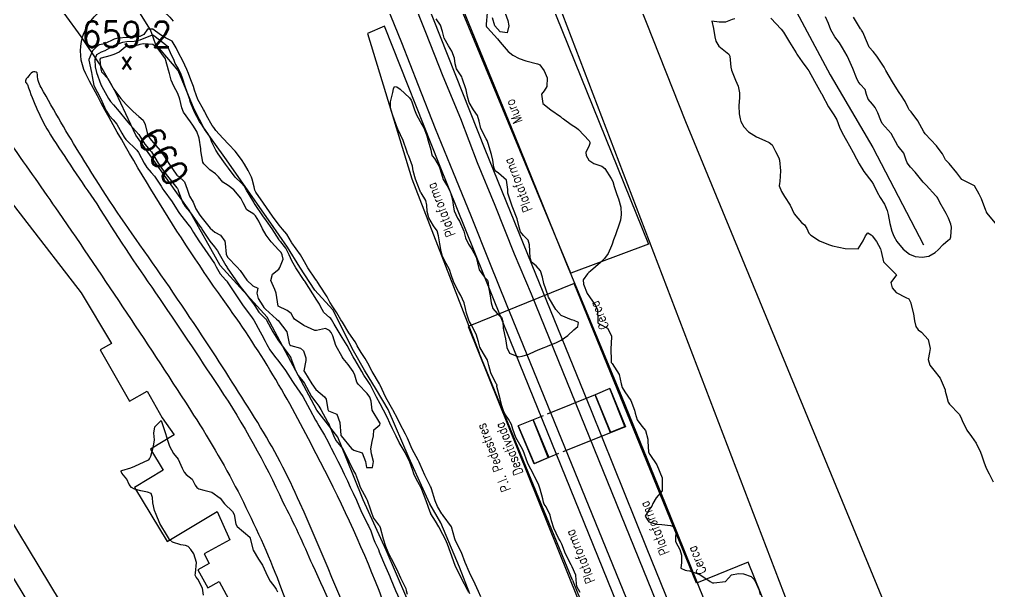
# Model space of a CAD drawing. Header units: metres. Extents: x 292545 to 299085, y 7450245 to 7463078.
# Drawn here: x 295717.1 to 295867.9, y 7458592.2 to 7458681.2 of the extents above; entities that cross this region are included whole.
import ezdxf
from ezdxf.enums import TextEntityAlignment as Align

# ---------------------------------------------------------------- set-up
doc = ezdxf.new("R2010")
doc.units = ezdxf.units.M
doc.linetypes.add('CONTINUO', pattern=[0])
doc.linetypes.add('TRACEJADO', pattern=[8.7, 8, -0.7])
for name, color, linetype in [('CERCA', 45, 'Continuous'), ('Cotas', 45, 'Continuous'), ('Curvas de Nivel 1m', 11, 'Continuous'), ('Curvas de Nivel 5m', 15, 'Continuous'), ('Edificações', 30, 'Continuous'), ('Estação', 45, 'Continuous'), ('Hidrografia', 140, 'Continuous'), ('Linha Férrea', 20, 'Continuous'), ('MURO', 30, 'Continuous'), ('P.I.', 45, 'CONTINUO'), ('PLATAFORMA', 45, 'Continuous'), ('Pontos Cotados', 45, 'Continuous'), ('TEXTO', 45, 'Continuous'), ('Vias Primárias', 230, 'Continuous')]:
    doc.layers.add(name, color=color, linetype=linetype)
doc.styles.add('ROMANS', font='romans', dxfattribs={"height": 0.2})
doc.styles.add('Style-STANDARD', font='STANDARD.shx')
doc.linetypes.add('FENCELINE2', pattern='A,0.25,-0.1,[132,ltypeshp.shx,S=0.1,R=0,X=-0.1,Y=0],-0.1,1', length=1.45)

# ---------------------------------------------------------------- blocks, each defined once
blk = doc.blocks.new('ELVTXT_7')
at = {"layer": 'Pontos Cotados', "linetype": 'Continuous', "style": 'Style-STANDARD'}
for s, height, p in [('659.2', 4, (0, 4)), ('x', 3, (0, 0))]:
    blk.add_text(s, height=height, dxfattribs=at).set_placement(p, align=Align.MIDDLE_CENTER)

msp = doc.modelspace()

# ---------------------------------------------------------------- linework, layer by layer
at = {"layer": 'CERCA', "linetype": 'FENCELINE2', "ltscale": 2, "flags": 128}
msp.add_lwpolyline([(295826.12, 7458583.86), (295823.58, 7458590.96), (295817.55, 7458605.88), (295810.79, 7458622.41), (295802.11, 7458643.41)], dxfattribs=at)
at = {"layer": 'Curvas de Nivel 1m', "flags": 128}
for points, elevation in [([(295804.27, 7458592.05), (295803.79, 7458592.99), (295803.68, 7458594.06), (295803.6, 7458594.79), (295803.05, 7458596.07), (295802.89, 7458596.36), (295802.03, 7458598.08), (295801.41, 7458599.6), (295801.19, 7458600.09), (295800.94, 7458600.53), (295800.17, 7458602.1), (295799.83, 7458603.24), (295799.64, 7458604.1), (295799, 7458605.42), (295798.69, 7458605.81), (295798.58, 7458606.12), (295798.48, 7458606.65), (295798.06, 7458608.12), (295797.81, 7458608.9), (295797.2, 7458610.14), (295797.14, 7458610.22), (295797.06, 7458610.35), (295796.14, 7458612.15), (295795.64, 7458613.61), (295795.43, 7458614.16), (295795.11, 7458614.74), (295794.3, 7458616.17), (295793.83, 7458617.48), (295793.63, 7458618.18), (295793.16, 7458619.05), (295792.68, 7458619.7), (295792.43, 7458620.19), (295792.11, 7458621.13), (295791.86, 7458622.2), (295791.34, 7458624.09), (295791.33, 7458624.21), (295791.36, 7458624.35), (295791.23, 7458624.54), (295790.39, 7458626.22), (295790.11, 7458627.36), (295789.89, 7458628.22), (295789.28, 7458629.24), (295788.7, 7458630.24), (295788.46, 7458631.08), (295788.12, 7458632.24), (295787.34, 7458633.74), (295787.04, 7458634.25), (295786.61, 7458635.52), (295786.46, 7458636.26), (295786.24, 7458637.13), (295785.75, 7458638.27), (295785.39, 7458638.89), (295784.63, 7458640.29), (295784.24, 7458641.48), (295783.97, 7458642.29), (295783.44, 7458643.26), (295782.88, 7458644.31), (295782.67, 7458645.11), (295782.46, 7458646.31), (295782.27, 7458647.53), (295782.05, 7458648.31), (295781.51, 7458649.12), (295780.77, 7458650.33), (295780.52, 7458651.32), (295780.45, 7458652.34), (295780.28, 7458653.06), (295779.57, 7458654.22), (295779.49, 7458654.35), (295779.42, 7458654.5), (295778.67, 7458656.36), (295778.34, 7458657.64), (295778.21, 7458658.36), (295777.64, 7458659.91), (295777.44, 7458660.37), (295777.33, 7458660.69), (295776.75, 7458662.38), (295775.96, 7458664.12), (295775.84, 7458664.39), (295775.7, 7458664.83), (295775.14, 7458666.4), (295774.78, 7458667.46), (295774.8, 7458668.4), (295775.19, 7458669.83), (295775.29, 7458670.4), (295775.41, 7458670.75), (295775.77, 7458670.74), (295776.3, 7458670.38), (295777.75, 7458668.99), (295778.02, 7458668.64), (295778.13, 7458668.36), (295778.52, 7458667.15), (295778.85, 7458666.35), (295779.7, 7458664.84), (295779.98, 7458664.34), (295780.43, 7458663.09), (295780.65, 7458662.34), (295781.08, 7458660.9), (295781.18, 7458660.33), (295781.28, 7458659.97), (295781.64, 7458659.56), (295782.39, 7458658.31), (295782.74, 7458657.18), (295783.01, 7458656.31), (295783.59, 7458655.3), (295784.11, 7458654.29), (295784.42, 7458653.14), (295784.53, 7458652.29), (295784.69, 7458651.43), (295785.24, 7458650.28), (295785.53, 7458649.82), (295786.18, 7458648.27), (295786.48, 7458647.25), (295786.92, 7458646.26), (295787.47, 7458645.47), (295788.14, 7458644.24), (295788.34, 7458643.35), (295788.6, 7458642.24), (295789.42, 7458641.11), (295789.87, 7458640.67), (295790.01, 7458640.22), (295790.06, 7458639.57), (295790.27, 7458638.22), (295790.44, 7458637.15), (295790.71, 7458636.22), (295791.36, 7458635.49), (295792.04, 7458634.89), (295792.24, 7458634.2), (295792.33, 7458633.2), (295792.54, 7458632.19), (295792.66, 7458631.55), (295792.9, 7458630.19), (295793.28, 7458629.28), (295794.69, 7458628.75), (295795.27, 7458628.81), (295796.29, 7458629.13), (295797.28, 7458629.59), (295797.66, 7458629.76), (295798.55, 7458630.12), (295799.08, 7458630.33), (295799.3, 7458630.42), (295800.48, 7458630.91), (295801.31, 7458631.33), (295802.35, 7458632.07), (295803.32, 7458632.91), (295803.91, 7458633.47), (295804.03, 7458634.05), (295803.34, 7458634.39), (295802.92, 7458634.49), (295801.35, 7458635.17), (295800.52, 7458636.1), (295799.38, 7458638.01), (295799.33, 7458638.11), (295799.29, 7458638.21), (295798.63, 7458640.12), (295798.42, 7458641.12), (295798.14, 7458642.12), (295797.44, 7458642.86), (295796.74, 7458643.43), (295796.51, 7458644.14), (295796.47, 7458645.15), (295796.43, 7458646.15), (295796.22, 7458646.88), (295795.5, 7458647.58), (295795.01, 7458648.16), (295794.79, 7458648.88), (295794.47, 7458650.17), (295793.82, 7458651.91), (295793.72, 7458652.18), (295793.56, 7458652.62), (295793.05, 7458654.19), (295793.02, 7458654.75), (295792.84, 7458656.19), (295791.61, 7458657.3), (295791.09, 7458657.68), (295790.87, 7458658.21), (295790.71, 7458659.29), (295790.51, 7458660.22), (295789.96, 7458661.93), (295789.89, 7458662.23), (295789.84, 7458662.39), (295789.68, 7458662.62), (295788.87, 7458664.24), (295788.57, 7458665.38), (295788.31, 7458666.24), (295787.73, 7458667.15), (295787.05, 7458668.26), (295786.78, 7458669.23), (295786.59, 7458670.26), (295785.96, 7458672.09), (295785.89, 7458672.27), (295785.79, 7458672.41), (295785.06, 7458673.53), (295784.87, 7458674.28), (295784.73, 7458675.2), (295784.34, 7458676.29), (295783.84, 7458677.09), (295783.14, 7458678.31), (295782.88, 7458679.3), (295782.57, 7458680.31), (295781.9, 7458681.28)], 663), ([(295789.82, 7458682.22), (295789.66, 7458680.45), (295789.66, 7458680.22), (295789.73, 7458680.07), (295789.88, 7458679.9), (295791.43, 7458678.2), (295791.85, 7458677.64), (295793.11, 7458676.19), (295793.83, 7458675.65), (295794.79, 7458675.14), (295795.82, 7458674.77), (295797.67, 7458674.27), (295797.81, 7458674.24), (295798.03, 7458674.13), (295798.7, 7458673.22), (295799.14, 7458672.12), (295799.12, 7458670.77), (295798.71, 7458670.12), (295798.29, 7458669.59), (295798.48, 7458668.12), (295799.73, 7458667.14), (295801.22, 7458666.09), (295801.5, 7458665.87), (295801.71, 7458665.72), (295802.89, 7458664.88), (295803.7, 7458664.34), (295804.02, 7458664.06), (295805.68, 7458662.32), (295805.77, 7458662.13), (295805.79, 7458662.04), (295805.8, 7458661.9), (295805.67, 7458661.59), (295805.19, 7458660.5), (295805.23, 7458660.04), (295805.64, 7458659.31), (295806.4, 7458658.8), (295807.63, 7458658.4), (295808.14, 7458658), (295809.12, 7458656.48), (295809.35, 7458655.99), (295809.59, 7458655.21), (295809.98, 7458653.99), (295810.26, 7458653.29), (295810.63, 7458651.98), (295810.64, 7458650.88), (295810.55, 7458649.98), (295810.31, 7458649.18), (295809.86, 7458647.99), (295809.77, 7458647.72), (295809.49, 7458646.92), (295809.24, 7458646.23), (295809.15, 7458645.99), (295808.64, 7458644.82), (295808.09, 7458644), (295807.45, 7458643.42), (295805.9, 7458642.04), (295805.65, 7458641.82), (295805.43, 7458641.64), (295804.75, 7458640.71), (295804.79, 7458640.05), (295805.39, 7458638.57), (295805.71, 7458638.04), (295806.67, 7458636.73), (295806.98, 7458636.02), (295807.03, 7458634.33), (295807.05, 7458634.02), (295807.33, 7458633.83), (295808.52, 7458633.2), (295809.13, 7458631.99), (295809.13, 7458631.81), (295809.05, 7458629.99), (295809.09, 7458628.16), (295809.1, 7458627.99), (295809.12, 7458627.85), (295809.26, 7458627.68), (295810.36, 7458625.98), (295810.68, 7458624.51), (295810.79, 7458623.97), (295811.21, 7458623.26), (295812.14, 7458621.96), (295812.71, 7458620.42), (295812.83, 7458619.95), (295813.16, 7458618.91), (295813.87, 7458617.94), (295814.46, 7458617.25), (295814.8, 7458615.92), (295814.8, 7458615.6), (295814.88, 7458613.92), (295815.1, 7458613.53), (295816.19, 7458611.91), (295817.05, 7458609.9), (295817.02, 7458607.9), (295816.12, 7458606.8), (295815.57, 7458605.91), (295815.4, 7458605.51), (295814.99, 7458605), (295814.38, 7458603.93), (295814.97, 7458603.04), (295816.15, 7458602.72), (295816.96, 7458602.64), (295818.33, 7458602.52), (295818.96, 7458602.28), (295819.17, 7458601.88), (295819.1, 7458600.05), (295819.13, 7458599.88), (295819.8, 7458598.74), (295820.04, 7458597.86), (295820.04, 7458596.72), (295819.92, 7458595.86), (295820.58, 7458595.56), (295820.88, 7458595.5), (295821.29, 7458595.43), (295822.87, 7458594.87), (295824.48, 7458593.81), (295824.86, 7458593.6), (295825.08, 7458593.59), (295826.86, 7458593.78), (295827.83, 7458594.81), (295828.88, 7458595.03), (295829.65, 7458594.97), (295830.87, 7458594.57), (295831.3, 7458594.16), (295831.53, 7458593.73), (295832.03, 7458592.54), (295832.27, 7458591.72)], 663), ([(295792.61, 7458682.19), (295793.03, 7458681.05), (295793.19, 7458680.19), (295792.92, 7458679.14), (295791.87, 7458679.26), (295791, 7458680.21), (295790.66, 7458681.45)], 663), ([(295828.34, 7458681.32), (295827.9, 7458681.18), (295826.89, 7458680.79), (295825.89, 7458680.75), (295824.76, 7458680.94), (295825.01, 7458679.81), (295825.19, 7458678.48), (295825.36, 7458677.81), (295825.85, 7458677.04), (295827.38, 7458675.78), (295827.55, 7458675.49), (295827.69, 7458673.77), (295827.81, 7458673.31), (295828.45, 7458671.77), (295828.85, 7458670.84), (295829.07, 7458669.76), (295829.06, 7458669.06), (295828.95, 7458667.76), (295828.99, 7458666.5), (295829.13, 7458665.76), (295829.27, 7458665.32), (295829.7, 7458664.52), (295830.45, 7458663.74), (295831.68, 7458662.96), (295833.01, 7458662.37), (295833.67, 7458662.07), (295834.1, 7458661.7), (295834.63, 7458660.67), (295835.14, 7458659.69), (295835.27, 7458659.32), (295835.42, 7458657.68), (295835.3, 7458655.98), (295835.24, 7458655.69), (295835.22, 7458655.32), (295835.58, 7458654.44), (295836.06, 7458653.68), (295836.92, 7458652.31), (295837.23, 7458651.66), (295837.54, 7458650.96), (295838.69, 7458649.64), (295839.13, 7458649.24), (295839.51, 7458648.67), (295839.84, 7458647.97), (295840.13, 7458647.63), (295841.49, 7458646.78), (295842.88, 7458646.2), (295843.48, 7458646), (295845.47, 7458645.56), (295847.47, 7458645.54), (295848.25, 7458646.77), (295848.65, 7458647.53), (295849.02, 7458648.01), (295849.5, 7458647.7), (295849.6, 7458647.61), (295849.69, 7458647.52), (295850.35, 7458646.65), (295850.94, 7458645.5), (295851.07, 7458645.09), (295851.45, 7458643.49), (295853.43, 7458641.47), (295852.58, 7458640.31), (295852.76, 7458639.48), (295853.4, 7458638.71), (295854.89, 7458637.96), (295855.39, 7458637.77), (295855.47, 7458637.54), (295855.51, 7458637.45), (295855.61, 7458637.22), (295856.09, 7458635.44), (295856.25, 7458634.35), (295856.44, 7458633.43), (295856.82, 7458632.92), (295857.32, 7458632.54), (295858.37, 7458631.41), (295858.68, 7458630.02), (295858.56, 7458629.41), (295858.37, 7458628.31), (295858.64, 7458627.41), (295859.26, 7458626.67), (295860.25, 7458625.39), (295860.99, 7458623.61), (295861.04, 7458623.38), (295861.21, 7458622.64), (295861.49, 7458621.67), (295861.68, 7458621.37), (295863.17, 7458619.8), (295863.46, 7458619.35), (295863.67, 7458618.83), (295864.4, 7458617.34), (295865.13, 7458616.33), (295865.85, 7458615.32), (295866.52, 7458613.9), (295866.72, 7458613.31), (295867.08, 7458612.22), (295867.33, 7458611.56), (295867.43, 7458611.3), (295867.84, 7458610.52), (295868.5, 7458609.29)], 662), ([(295833.9, 7458681.41), (295835.54, 7458679.68), (295835.88, 7458679.22), (295836.8, 7458677.67), (295837.84, 7458676.02), (295837.97, 7458675.8), (295838.06, 7458675.66), (295838.77, 7458674.59), (295839.52, 7458673.63), (295839.81, 7458673.21), (295840.69, 7458671.62), (295841.76, 7458669.71), (295841.82, 7458669.61), (295841.89, 7458669.48), (295842.86, 7458667.6), (295843.72, 7458666.34), (295844.16, 7458665.58), (295844.6, 7458664.47), (295845.01, 7458663.57), (295845.67, 7458662.36), (295846.12, 7458661.56), (295846.72, 7458660.49), (295847.23, 7458659.54), (295847.63, 7458658.73), (295848.36, 7458657.53), (295849.6, 7458655.96), (295849.89, 7458655.52), (295850.42, 7458654.35), (295850.91, 7458653.5), (295851.56, 7458652.45), (295851.99, 7458651.49), (295852.14, 7458650.88), (295852.4, 7458649.48), (295852.72, 7458648.27), (295853.03, 7458647.47), (295853.49, 7458646.67), (295854.51, 7458645.46), (295855.47, 7458644.7), (295856.36, 7458644.34), (295857.46, 7458644.23), (295858.47, 7458644.4), (295859.47, 7458644.97), (295859.95, 7458645.39), (295860.68, 7458646.18), (295861.5, 7458646.88), (295861.78, 7458647.09), (295861.88, 7458647.37), (295861.98, 7458648.9), (295861.91, 7458649.37), (295861.53, 7458650.31), (295861.17, 7458651.01), (295860.97, 7458651.38), (295860.21, 7458652.75), (295859.85, 7458653.4), (295859.75, 7458653.57), (295859.58, 7458653.78), (295858.04, 7458655.42), (295857.6, 7458655.91), (295856.37, 7458657.43), (295855.63, 7458658.25), (295855.11, 7458658.92), (295854.92, 7458659.45), (295854.59, 7458660.39), (295853.7, 7458661.47), (295853.66, 7458661.53), (295852.63, 7458663.48), (295851.7, 7458664.52), (295851.23, 7458665.02), (295851, 7458665.5), (295850.55, 7458666.67), (295850.15, 7458667.51), (295849.74, 7458668.02), (295849.06, 7458668.82), (295848.81, 7458669.52), (295848.56, 7458670.31), (295847.78, 7458671.15), (295847.47, 7458671.54), (295847.21, 7458672.12), (295846.68, 7458673.55), (295845.83, 7458675.42), (295845.78, 7458675.51), (295845.76, 7458675.56), (295845.08, 7458676.8), (295844.58, 7458677.57), (295843.87, 7458678.5), (295843.22, 7458679.59), (295842.86, 7458680.57), (295842.4, 7458681.6)], 661), ([(295869.06, 7458649.28), (295867.54, 7458651.08), (295867.45, 7458651.21), (295867.42, 7458651.3), (295867.34, 7458651.51), (295866.64, 7458653.31), (295866.29, 7458654.03), (295865.59, 7458655.33), (295863.61, 7458656.29), (295862.84, 7458657.36), (295861.64, 7458658.81), (295861.34, 7458659.08), (295861.09, 7458659.38), (295860.59, 7458660.32), (295859.79, 7458661.4), (295859.66, 7458661.53), (295857.9, 7458663.42), (295857.7, 7458663.72), (295856.79, 7458665.43), (295855.73, 7458666.81), (295855.43, 7458667.14), (295855.25, 7458667.45), (295854.78, 7458668.42), (295854.13, 7458669.46), (295853.97, 7458669.68), (295853.77, 7458669.97), (295852.82, 7458671.48), (295851.81, 7458673.28), (295851.7, 7458673.49), (295851.54, 7458673.77), (295850.41, 7458675.5), (295849.84, 7458676.19), (295849.22, 7458676.89), (295848.92, 7458677.52), (295848.22, 7458679.2), (295848.02, 7458679.54), (295847.97, 7458679.62), (295847.88, 7458679.74), (295846.78, 7458681.55)], 662), ([(295788.83, 7458591.39), (295788.47, 7458592.24), (295787.99, 7458593.38), (295787.54, 7458594.25), (295787.31, 7458594.7), (295786.88, 7458595.63), (295786.6, 7458596.26), (295786.43, 7458596.73), (295785.83, 7458598.27), (295784.93, 7458600.11), (295784.85, 7458600.28), (295784.82, 7458600.4), (295784.3, 7458602.29), (295782.98, 7458604.03), (295782.87, 7458604.19), (295782.8, 7458604.3), (295782.13, 7458605.45), (295781.77, 7458606.32), (295781.17, 7458608.19), (295781.14, 7458608.33), (295781.12, 7458608.41), (295781.04, 7458608.54), (295780.13, 7458610.34), (295779.43, 7458611.99), (295779.26, 7458612.35), (295779.08, 7458612.67), (295778.17, 7458614.36), (295777.43, 7458616.06), (295777.29, 7458616.37), (295777.13, 7458616.69), (295776.23, 7458618.38), (295775.88, 7458619.11), (295775.24, 7458620.4), (295775.21, 7458620.44), (295775.17, 7458620.5), (295774.08, 7458622.41), (295773.22, 7458624.31), (295773.17, 7458624.42), (295773.09, 7458624.55), (295771.95, 7458626.43), (295771.26, 7458627.75), (295770.87, 7458628.45), (295770.24, 7458629.41), (295769.64, 7458630.46), (295769.52, 7458630.69), (295769.3, 7458631.04), (295768.35, 7458632.48), (295767.34, 7458634.1), (295767.11, 7458634.49), (295766.45, 7458635.59), (295765.82, 7458636.51), (295765.37, 7458637.25), (295764.94, 7458638.08), (295764.67, 7458638.52), (295763.41, 7458640.45), (295763.35, 7458640.54), (295763.17, 7458640.79), (295761.98, 7458642.55), (295761.45, 7458643.51), (295760.83, 7458644.57), (295759.48, 7458646.48), (295759.44, 7458646.54), (295759.43, 7458646.58), (295758.68, 7458647.78), (295758, 7458648.6), (295757.51, 7458649.19), (295756.48, 7458650.62), (295755.55, 7458651.94), (295755.07, 7458652.63), (295753.87, 7458654.36), (295753.7, 7458654.65), (295753.59, 7458655.14), (295753.32, 7458656.38), (295753.22, 7458656.66), (295752.68, 7458657.73), (295752.13, 7458658.67), (295751.63, 7458659.43), (295750.67, 7458660.69), (295749.66, 7458661.73), (295748.74, 7458662.71), (295747.68, 7458663.91), (295747.33, 7458664.37), (295747.1, 7458664.73), (295746.22, 7458666.24), (295746.01, 7458666.75), (295745.91, 7458666.94), (295745.73, 7458667.18), (295744.86, 7458668.76), (295744.35, 7458670.18), (295744.18, 7458670.77), (295743.78, 7458671.81), (295743.39, 7458672.77), (295743.13, 7458673.44), (295742.55, 7458674.78), (295741.83, 7458676.01), (295741.47, 7458676.8), (295740.85, 7458677.8), (295739.86, 7458678.35), (295739.08, 7458678.83), (295737.88, 7458679.67), (295737.06, 7458679.67), (295736.45, 7458678.86), (295735.86, 7458678.56), (295734.34, 7458678.4), (295733.86, 7458678.39), (295732.47, 7458678.3), (295731.86, 7458678.12), (295730.34, 7458677.43), (295729.85, 7458677.31), (295729.54, 7458677.25), (295729.1, 7458676.95), (295728.48, 7458676.31), (295727.93, 7458674.96), (295727.93, 7458674.84), (295728.31, 7458672.95), (295728.42, 7458672.32), (295728.72, 7458670.95), (295729.74, 7458668.94), (295730.36, 7458667.56), (295730.68, 7458666.93), (295731.06, 7458666.26), (295731.71, 7458665.61), (295732.29, 7458664.9), (295733.07, 7458663.51), (295733.39, 7458662.89), (295733.67, 7458662.53), (295735.36, 7458660.87), (295735.65, 7458660.51), (295736.53, 7458658.86), (295736.92, 7458658.15), (295737.61, 7458657.41), (295738.11, 7458656.83), (295739.14, 7458655.28), (295739.43, 7458654.82), (295739.58, 7458654.59), (295740.87, 7458652.81), (295741.54, 7458651.77), (295741.91, 7458651.16), (295742.17, 7458650.79), (295743.51, 7458649.11), (295743.75, 7458648.77), (295744.21, 7458648.05), (295745.03, 7458646.75), (295745.48, 7458646.07), (295746.4, 7458644.74), (295747.44, 7458643.23), (295747.71, 7458642.73), (295748.35, 7458641.64), (295749.18, 7458640.7), (295749.29, 7458640.58), (295749.41, 7458640.41), (295750.54, 7458638.69), (295751.37, 7458637.43), (295751.91, 7458636.67), (295753.34, 7458634.75), (295753.38, 7458634.7), (295753.41, 7458634.66), (295753.57, 7458634.42), (295754.54, 7458632.64), (295754.81, 7458632.14), (295755.3, 7458631.15), (295755.58, 7458630.63), (295756.07, 7458629.83), (295756.92, 7458628.61), (295757.27, 7458628.19), (295758.51, 7458626.6), (295759.23, 7458625.47), (295759.55, 7458624.91), (295759.77, 7458624.58), (295761.19, 7458622.56), (295762.28, 7458620.55), (295763.16, 7458618.89), (295763.35, 7458618.54), (295763.66, 7458618.02), (295764.56, 7458616.53), (295765.11, 7458615.49), (295765.43, 7458614.84), (295765.6, 7458614.51), (295766.11, 7458613.53), (295766.64, 7458612.5), (295767.07, 7458611.64), (295767.61, 7458610.48), (295768.1, 7458609.42), (295768.54, 7458608.47), (295769.02, 7458607.5), (295769.52, 7458606.46), (295769.9, 7458605.56), (295770.33, 7458604.46), (295770.97, 7458603.25), (295771.24, 7458602.72), (295771.38, 7458602.44), (295771.75, 7458601.64), (295772.17, 7458600.43), (295772.38, 7458599.88), (295772.92, 7458598.74), (295773.06, 7458598.42), (295773.17, 7458598.16), (295773.89, 7458596.41), (295774.69, 7458594.58), (295774.77, 7458594.4), (295774.86, 7458594.16), (295775.59, 7458592.39), (295776.19, 7458591.02)], 662), ([(295786.95, 7458592.15), (295786.91, 7458592.26), (295786.89, 7458592.3), (295786.84, 7458592.38), (295785.83, 7458594.27), (295784.88, 7458596.28), (295784.11, 7458598.29), (295783.64, 7458599.58), (295783.35, 7458600.3), (295782.95, 7458601.12), (295782.3, 7458602.31), (295781.82, 7458603.16), (295781.08, 7458604.33), (295781.05, 7458604.39), (295780.99, 7458604.56), (295780.33, 7458606.34), (295779.92, 7458607.44), (295779.55, 7458608.34), (295779.04, 7458609.3), (295778.49, 7458610.36), (295778.2, 7458611.22), (295777.81, 7458612.36), (295777.09, 7458613.83), (295776.75, 7458614.38), (295776.13, 7458615.4), (295775.68, 7458616.39), (295775.14, 7458617.54), (295774.71, 7458618.4), (295774.32, 7458619.25), (295773.74, 7458620.41), (295773.18, 7458621.42), (295772.64, 7458622.43), (295772.06, 7458623.58), (295771.64, 7458624.44), (295771.23, 7458625.07), (295770.67, 7458625.88), (295770.36, 7458626.45), (295769.27, 7458628.29), (295769.16, 7458628.47), (295769.01, 7458628.74), (295768.06, 7458630.48), (295767.31, 7458631.73), (295766.83, 7458632.49), (295766.04, 7458633.8), (295765.63, 7458634.51), (295765.52, 7458634.68), (295765.35, 7458634.85), (295764.46, 7458635.63), (295763.94, 7458636.53), (295763.75, 7458636.92), (295763.37, 7458637.53), (295762.71, 7458638.55), (295761.47, 7458640.5), (295761.43, 7458640.56), (295761.41, 7458640.59), (295760.11, 7458642.57), (295759.45, 7458643.68), (295759.04, 7458644.59), (295758.53, 7458645.65), (295757.74, 7458646.61), (295757.62, 7458646.74), (295757.49, 7458646.94), (295756.43, 7458648.62), (295755.52, 7458649.88), (295754.97, 7458650.64), (295753.79, 7458652.41), (295753.64, 7458652.65), (295753.55, 7458652.77), (295752.42, 7458654.67), (295752.11, 7458655.2), (295751.59, 7458655.77), (295750.64, 7458656.69), (295749.62, 7458658.05), (295749.17, 7458658.7), (295748.04, 7458660.32), (295747.77, 7458660.72), (295747.65, 7458660.89), (295747.06, 7458662.12), (295746.83, 7458662.73), (295746.42, 7458663.48), (295745.69, 7458664.49), (295745.51, 7458664.75), (295745.12, 7458665.34), (295744.34, 7458666.76), (295743.74, 7458668.3), (295743.63, 7458668.66), (295743.6, 7458668.77), (295743.53, 7458668.99), (295742.87, 7458670.78), (295742.47, 7458672.09), (295742.23, 7458672.79), (295741.8, 7458673.62), (295741.36, 7458674.35), (295741.16, 7458674.8), (295740.63, 7458676.01), (295740.26, 7458676.81), (295740.09, 7458677.06), (295739.85, 7458677.25), (295738.21, 7458678.49), (295737.86, 7458678.74), (295737.75, 7458678.73), (295735.85, 7458677.98), (295734.94, 7458677.79), (295733.85, 7458677.72), (295733.14, 7458677.61), (295731.85, 7458677.13), (295731.47, 7458676.92), (295730.43, 7458676.33), (295729.83, 7458676.11), (295729.1, 7458675.67), (295728.84, 7458674.95), (295728.9, 7458673.85), (295729.1, 7458672.95), (295729.77, 7458671.06), (295729.82, 7458670.98), (295729.84, 7458670.94), (295729.93, 7458670.77), (295731, 7458668.92), (295731.28, 7458668.46), (295731.73, 7458667.93), (295732.65, 7458666.9), (295733.71, 7458665.56), (295734.28, 7458664.88), (295735.68, 7458663.29), (295735.95, 7458662.87), (295736.6, 7458661.8), (295737.46, 7458660.84), (295737.65, 7458660.6), (295738.68, 7458658.83), (295739.61, 7458657.51), (295740.15, 7458656.81), (295741.59, 7458655.03), (295741.69, 7458654.9), (295741.73, 7458654.8), (295741.81, 7458654.57), (295742.49, 7458652.79), (295742.87, 7458652.1), (295743.54, 7458651.32), (295743.99, 7458650.77), (295745.19, 7458649.07), (295745.41, 7458648.75), (295745.5, 7458648.6), (295746.74, 7458646.74), (295747.47, 7458645.83), (295747.94, 7458645.19), (295748.18, 7458644.72), (295749.21, 7458642.93), (295749.35, 7458642.7), (295749.38, 7458642.65), (295749.43, 7458642.58), (295750.72, 7458640.69), (295751.4, 7458639.74), (295752.21, 7458638.67), (295753.37, 7458637.17), (295753.7, 7458636.65), (295754.36, 7458635.65), (295755.34, 7458634.7), (295755.41, 7458634.63), (295755.52, 7458634.45), (295756.53, 7458632.62), (295757.3, 7458631.39), (295757.84, 7458630.6), (295759.27, 7458628.65), (295759.3, 7458628.62), (295759.31, 7458628.59), (295759.32, 7458628.54), (295760.06, 7458626.58), (295760.47, 7458625.8), (295761.23, 7458624.87), (295761.46, 7458624.56), (295761.75, 7458624.02), (295762.53, 7458622.55), (295763.18, 7458621.67), (295763.69, 7458621.04), (295763.97, 7458620.53), (295765.03, 7458618.64), (295765.1, 7458618.52), (295765.15, 7458618.42), (295765.92, 7458616.51), (295766.33, 7458615.72), (295767.11, 7458614.76), (295767.32, 7458614.49), (295767.6, 7458613.98), (295768.32, 7458612.48), (295769.06, 7458611.02), (295769.34, 7458610.47), (295769.82, 7458609.24), (295770.11, 7458608.46), (295771.01, 7458606.75), (295771.17, 7458606.45), (295771.66, 7458605.11), (295771.84, 7458604.44), (295772.17, 7458603.63), (295772.96, 7458602.6), (295773.1, 7458602.42), (295773.18, 7458602.2), (295773.69, 7458600.41), (295774.05, 7458599.28), (295774.38, 7458598.41), (295774.9, 7458597.37), (295775.43, 7458596.39), (295775.96, 7458595.3), (295776.36, 7458594.38), (295776.85, 7458593.43), (295777.19, 7458592.72), (295777.25, 7458592.37), (295777.37, 7458591.84)], 661), ([(295745.74, 7458591.65), (295745.61, 7458592.74), (295744.86, 7458594.15), (295744.58, 7458594.47), (295744.47, 7458594.76), (295744.52, 7458595.1), (295744.64, 7458596.75), (295744.23, 7458598.08), (295743.77, 7458598.77), (295743.35, 7458599.21), (295742.92, 7458599.36), (295742.2, 7458599.51), (295740.92, 7458599.92), (295740.45, 7458600.33), (295740.13, 7458600.81), (295738.96, 7458602.83), (295738.36, 7458604.21), (295738.12, 7458604.83), (295737.84, 7458606), (295737.8, 7458606.84), (295737.63, 7458607.45), (295737.02, 7458607.67), (295736.01, 7458607.88), (295735.03, 7458608.14), (295734.53, 7458608.38), (295734.2, 7458608.88), (295733.85, 7458609.7), (295733.05, 7458610.65), (295732.92, 7458610.9), (295732.96, 7458610.99), (295733.05, 7458611.04), (295734.47, 7458611.47), (295735.07, 7458611.7), (295735.87, 7458612.06), (295737.08, 7458612.63), (295737.22, 7458612.71), (295737.36, 7458612.85), (295737.53, 7458613.29), (295737.98, 7458614.84), (295738.11, 7458615.83), (295738.04, 7458616.84), (295738.16, 7458617.82), (295739.15, 7458618.82), (295739.84, 7458616.81), (295740.16, 7458615.76), (295740.47, 7458614.81), (295741.09, 7458613.71), (295741.8, 7458612.79), (295742.44, 7458611.41), (295742.71, 7458610.78), (295743.05, 7458610.43), (295743.98, 7458609.7), (295744.43, 7458608.76), (295744.69, 7458608.42), (295745.03, 7458608.2), (295745.78, 7458607.98), (295747.02, 7458607.66), (295748.31, 7458606.72), (295749, 7458605.88), (295750.25, 7458604.69), (295750.51, 7458604.22), (295750.78, 7458602.68), (295750.96, 7458602.34), (295752.93, 7458600.66), (295753.48, 7458598.65), (295754.28, 7458597.26), (295754.72, 7458596.64), (295754.89, 7458596.34), (295755.68, 7458594.63), (295756.09, 7458593.86), (295756.85, 7458592.89), (295757.06, 7458592.61), (295757.26, 7458592.18)], 663)]:
    msp.add_lwpolyline(points, dxfattribs=dict(at, elevation=elevation))
at = {"layer": 'Curvas de Nivel 5m', "elevation": 660, "flags": 128}
msp.add_lwpolyline([(295757.47, 7458645.31), (295756.24, 7458646.62), (295755.49, 7458647.65), (295754.9, 7458648.64), (295754.32, 7458649.84), (295753.8, 7458650.65), (295753.54, 7458650.9), (295752.49, 7458651.61), (295751.93, 7458652.67), (295751.56, 7458653.4), (295750.47, 7458654.69), (295749.59, 7458655.37), (295748.77, 7458655.89), (295748.05, 7458656.72), (295747.61, 7458657.2), (295746.71, 7458657.83), (295745.77, 7458658.75), (295745.63, 7458659.01), (295745.35, 7458660.75), (295745.32, 7458661.09), (295745.05, 7458662.76), (295744.68, 7458663.76), (295744.08, 7458664.77), (295743.7, 7458665.3), (295742.64, 7458666.79), (295742.37, 7458667.43), (295742.07, 7458668.79), (295741.76, 7458669.7), (295741.15, 7458670.8), (295740.74, 7458671.76), (295740.46, 7458672.81), (295740.31, 7458673.32), (295739.9, 7458674.82), (295739.82, 7458675.05), (295738.55, 7458676.83), (295737.85, 7458677.31), (295736.41, 7458677.43), (295735.85, 7458677.28), (295735.51, 7458677.21), (295733.84, 7458677.02), (295733.74, 7458677), (295733.55, 7458676.89), (295732.64, 7458676.09), (295731.83, 7458675.75), (295731.19, 7458675.55), (295729.82, 7458675.16), (295729.68, 7458675.08), (295729.63, 7458674.94), (295729.8, 7458673.47), (295729.89, 7458673.03), (295729.97, 7458672.94), (295730.86, 7458672), (295731.49, 7458670.91), (295731.77, 7458670.4), (295732.9, 7458668.9), (295733.73, 7458667.98), (295734.81, 7458666.88), (295735.71, 7458666.08), (295736.37, 7458665.52), (295736.67, 7458664.86), (295736.97, 7458663.56), (295737.29, 7458662.85), (295737.44, 7458662.61), (295737.67, 7458662.35), (295739.01, 7458660.83), (295739.64, 7458659.95), (295740.36, 7458658.81), (295741.6, 7458657), (295741.7, 7458656.89), (295741.86, 7458656.8), (295742.77, 7458655.96), (295743.22, 7458654.78), (295743.57, 7458653.74), (295744.11, 7458652.76), (295744.56, 7458651.74), (295745.15, 7458650.75), (295745.53, 7458650.27), (295746.79, 7458648.74), (295747.5, 7458648.12), (295748.4, 7458647.63), (295749.07, 7458646.71), (295749.12, 7458646.35), (295749.24, 7458644.7), (295749.46, 7458644.23), (295750.95, 7458642.68), (295751.43, 7458642.13), (295752.47, 7458640.67), (295753.4, 7458639.76), (295754.18, 7458639.42), (295754.04, 7458638.65), (295754.23, 7458637.79), (295754.95, 7458636.64), (295755.13, 7458636.4), (295755.36, 7458636.16), (295757.08, 7458634.61), (295757.34, 7458634.36), (295758.68, 7458632.6), (295759.06, 7458630.82), (295759.18, 7458630.59), (295759.29, 7458630.5), (295760.82, 7458630.1), (295761.28, 7458629.64), (295761.63, 7458628.56), (295761.67, 7458628.16), (295761.33, 7458626.56), (295761.42, 7458626.38), (295762.57, 7458624.55), (295763.21, 7458623.67), (295764.54, 7458622.52), (295764.79, 7458622.12), (295765.06, 7458620.52), (295765.17, 7458620.35), (295766.46, 7458619.79), (295766.95, 7458618.49), (295767.08, 7458616.54), (295767.09, 7458616.49), (295767.1, 7458616.47), (295767.12, 7458616.43), (295768.74, 7458614.47), (295769.1, 7458614.19), (295770.42, 7458613.78), (295770.94, 7458612.44), (295771.07, 7458611.49), (295772, 7458611.5), (295772.15, 7458612.43), (295771.87, 7458613.66), (295771.76, 7458614.43), (295771.98, 7458615.57), (295772.14, 7458616.43), (295772.22, 7458617.35), (295773.15, 7458618.13), (295773.2, 7458618.37), (295773.18, 7458618.42), (295773.15, 7458618.47), (295771.95, 7458620.43), (295771.79, 7458621.83), (295771.6, 7458622.44), (295771.2, 7458623.03), (295769.76, 7458624.46), (295769.56, 7458624.79), (295769.24, 7458625.86), (295769, 7458626.47), (295768.22, 7458627.51), (295767.47, 7458628.49), (295767.28, 7458628.75), (295766.31, 7458630.5), (295765.84, 7458631.98), (295765.58, 7458632.51), (295765.32, 7458632.83), (295764.69, 7458633.15), (295763.32, 7458632.84), (295763.03, 7458632.83), (295761.33, 7458633.58), (295759.91, 7458634.57), (295759.66, 7458634.89), (295759.35, 7458635.45), (295758.72, 7458635.95), (295757.36, 7458636.61), (295757.04, 7458638.61), (295756.81, 7458639.2), (295756.22, 7458640.62), (295756.45, 7458641.59), (295757.43, 7458642.36), (295757.62, 7458642.61), (295758.11, 7458643.94), (295757.97, 7458644.6), (295757.8, 7458644.94)], close=True, dxfattribs=at)
at = {"layer": 'Edificações'}
msp.add_lwpolyline([(295802.81, 7458641.73), (295782.6, 7458690.69), (295780.34, 7458689.88), (295774.02, 7458707.1), (295782.85, 7458710.56), (295788.06, 7458712.69), (295814.89, 7458646.23)], close=True, dxfattribs=at)
for points in [[(295708.74, 7458661.88), (295726.73, 7458638.68), (295731.42, 7458630.8), (295729.67, 7458629.8), (295734.23, 7458621.84), (295736.98, 7458623.41), (295739.34, 7458619.23), (295741.18, 7458616.59), (295737.51, 7458614.38), (295739.49, 7458611.08), (295735.04, 7458608.42), (295740.07, 7458600.02), (295747.84, 7458604.68), (295749.81, 7458600.29), (295745.84, 7458598.11), (295746.63, 7458596.6), (295744.88, 7458595.58), (295746.44, 7458592.8), (295748.17, 7458593.77), (295752.18, 7458586.39)], [(295743.39, 7458557.63), (295692.1, 7458642.56)]]:
    msp.add_lwpolyline(points, dxfattribs=at)
at = {"layer": 'Estação'}
msp.add_lwpolyline([(295842.03, 7458496.83), (295858.66, 7458503.6), (295839.88, 7458550.19), (295847.93, 7458553.43), (295830.42, 7458596.77), (295822.37, 7458593.51), (295803.33, 7458640.14), (295786.87, 7458633.42), (295827.16, 7458533.28)], close=True, dxfattribs=at)
at = {"layer": 'Hidrografia'}
for points in [[(295834.75, 7458688.34), (295843.13, 7458672.61), (295849.76, 7458661.29), (295857.64, 7458646.12)], [(295787.11, 7458591.86), (295785.54, 7458596), (295782.65, 7458602.89), (295780.93, 7458605.87), (295779.11, 7458609.87), (295777.69, 7458612.95), (295774.44, 7458620.51), (295772.62, 7458623.6), (295770.75, 7458626.63), (295769.03, 7458629.66), (295765.84, 7458636.06), (295763.05, 7458639.1), (295760.72, 7458642.68), (295758.8, 7458645.77), (295756.22, 7458649.51), (295749.07, 7458659.72), (295745.88, 7458664.11), (295744.31, 7458667.25), (295741.78, 7458673.26), (295738.29, 7458677.4), (295737.48, 7458679.58), (295735.35, 7458683.05)], [(295777.33, 7458591.2), (295774.15, 7458598.66), (295770.58, 7458606.5), (295767.88, 7458613.16), (295766.6, 7458616.24), (295763.35, 7458620.44), (295755.64, 7458634.91), (295748.33, 7458642.92), (295743.49, 7458651.56), (295735.23, 7458663.19), (295732.13, 7458669.85), (295729.59, 7458674.29), (295726.71, 7458678.54), (295724.09, 7458682.16)]]:
    msp.add_lwpolyline(points, dxfattribs=at)
at = {"layer": 'Linha Férrea', "linetype": 'Continuous'}
for points in [[(295778.1, 7458684.63), (295780.22, 7458679.2), (295782.92, 7458672.39), (295785.67, 7458665.78), (295788.26, 7458658.94), (295791.04, 7458652.31), (295794.05, 7458644.73), (295796.69, 7458638.54), (295852.96, 7458499.73), (295855.82, 7458492.51), (295859.78, 7458482.84)], [(295774.24, 7458683.23), (295776.49, 7458677.62), (295779.11, 7458670.97), (295781.76, 7458664.22), (295784.53, 7458657.41), (295787.23, 7458650.79), (295790.3, 7458643.14), (295792.78, 7458636.96), (295849.36, 7458498.2), (295852.12, 7458491.02), (295856.15, 7458481.36)]]:
    msp.add_lwpolyline(points, dxfattribs=at)
at = {"layer": 'MURO', "linetype": 'CONTINUO'}
msp.add_polyline3d([(295802.11, 7458643.41, 663.32), (295794.07, 7458663.25, 663.33), (295783.5, 7458689.1, 663.45)], dxfattribs=at)
at = {"layer": 'P.I.', "linetype": 'TRACEJADO', "flags": 128}
for points in [[(295806.6, 7458622.81), (295796.98, 7458618.93)], [(295809, 7458616.92), (295799.4, 7458613.06)]]:
    msp.add_lwpolyline(points, dxfattribs=at)
at = {"layer": 'P.I.', "linetype": 'CONTINUO'}
for points in [[(295811.24, 7458617.89, 665.37), (295808.88, 7458623.81, 663.37), (295806.6, 7458622.81, 663.36), (295809.02, 7458617, 665.38)], [(295797.14, 7458612.13, 665.4), (295799.33, 7458613.09, 665.4), (295796.98, 7458618.93, 663.4), (295794.67, 7458618.02, 663.4)]]:
    msp.add_polyline3d(points, close=True, dxfattribs=at)
for points in [[(295808.88, 7458623.81, 663.37), (295811.31, 7458617.86, 663.33), (295811.24, 7458617.89, 665.37)], [(295809, 7458616.92, 663.34), (295806.6, 7458622.81, 663.36)], [(295797.14, 7458612.13, 665.4), (295797.11, 7458612.06, 663.36), (295794.67, 7458618.02, 663.4)], [(295796.98, 7458618.93, 663.4), (295799.4, 7458613.06, 663.36), (295799.33, 7458613.09, 665.4)], [(295811.31, 7458617.86, 663.33), (295809, 7458616.92, 663.34), (295809.02, 7458617, 665.38)], [(295799.4, 7458613.06, 663.36), (295797.11, 7458612.06, 663.36)]]:
    msp.add_polyline3d(points, dxfattribs=at)
at = {"layer": 'PLATAFORMA', "linetype": 'CONTINUO'}
for points in [[(295849.12, 7458551.58, 663.18), (295841.2, 7458548.39, 663.19), (295846.97, 7458534.26, 663.16), (295860.87, 7458500.11, 663.11), (295855.62, 7458498.02, 663.14), (295841.94, 7458531.79, 663.2), (295833.33, 7458553.02, 663.23), (295824.41, 7458574.93, 663.25), (295814.61, 7458599.09, 663.31), (295806.04, 7458620.34, 663.32), (295797.37, 7458641.6, 663.3), (295789.54, 7458660.99, 663.28), (295779.12, 7458687.33, 663.35), (295783.5, 7458689.1, 663.45)], [(295793.41, 7458631.34, 663.31), (295782.43, 7458658.61, 663.28), (295773.86, 7458680.14, 663.33), (295771.21, 7458679.02, 663.34), (295778.14, 7458656.39, 663.32), (295788.61, 7458629.34, 663.33)], [(295843.31, 7458495.3, 663.15), (295844.44, 7458495.78, 663.12), (295844.17, 7458496.47, 663.12), (295847.44, 7458497.84, 663.09), (295839.98, 7458516.45, 663.18), (295831.13, 7458538.23, 663.22), (295822.93, 7458558.41, 663.25), (295815.01, 7458578.03, 663.27), (295807.82, 7458595.8, 663.27), (295793.41, 7458631.34, 663.31)], [(295803.08, 7458594.01, 663.27), (295788.61, 7458629.34, 663.33)], [(295803.08, 7458594.01, 663.27), (295810.35, 7458575.94, 663.25), (295818.23, 7458556.65, 663.26), (295826.48, 7458536.57, 663.25), (295835, 7458515.77, 663.24), (295843.31, 7458495.3, 663.15)]]:
    msp.add_polyline3d(points, dxfattribs=at)
at = {"layer": 'Vias Primárias'}
for points in [[(295795.13, 7458729.94), (295820.68, 7458665.34), (295853.8, 7458584.92), (295879.38, 7458520.46), (295865.57, 7458514.46), (295785.41, 7458724.29, 0.420495)], [(295798.3, 7458255.08, -0.289312), (295799.57, 7458262.36, 0.095318), (295804.95, 7458268.43), (295820.97, 7458283.83), (295845.38, 7458307.59), (295854.81, 7458317.2, 0.119087), (295862.05, 7458329.31, 0.008509), (295866.42, 7458344.25, 0.096563), (295865.15, 7458364.15, 0.012918), (295856.81, 7458386.42, -0.014692), (295849.35, 7458405.27, -0.004413), (295841.01, 7458426.45, -0.019039), (295832.13, 7458448.04, 0.0065), (295820.93, 7458475.13, 0.009732), (295813.78, 7458493.27, -0.005287), (295802.53, 7458520, -0.002034), (295789.73, 7458551.28, -0.010278), (295773.02, 7458592.41, 0.028187), (295763.23, 7458613.64, 0.043113), (295748.79, 7458637.63, -0.033322), (295727.45, 7458672.73, -0.915382), (295741.01, 7458680.94)], [(295770.52, 7458582.75, 0.007475), (295760.73, 7458606.01, 0.035257), (295754.16, 7458618.51, 0.006417), (295746.16, 7458631.06, 0.009386), (295735.85, 7458646.15, -0.016692), (295726.76, 7458659.91, -0.011029), (295720.51, 7458670.6, -0.125249), (295719.91, 7458672.87, 0.325029), (295719.14, 7458673.01, 0.075989), (295718.41, 7458672.18, 0.585198), (295718.39, 7458671.08, 0.057974), (295721.96, 7458663.23, 0.008827), (295729.15, 7458652.54, 0.015199), (295738.3, 7458638.7, -0.003513), (295748.16, 7458623.95, -0.039338), (295758.09, 7458606.14, -0.017584), (295762.66, 7458596.39, -0.032277), (295768.76, 7458581.47, -0.019334)]]:
    msp.add_lwpolyline(points, format="xyb", dxfattribs=at)
msp.add_lwpolyline([(295760.44, 7458525.11), (295758.69, 7458523.81), (295729.9, 7458571.8), (295713.12, 7458599.38), (295687.98, 7458641.53), (295689.79, 7458642.63, -0.312613), (295690.26, 7458650.84), (295705.96, 7458663.11, -0.279), (295715.89, 7458661.66, -0.003332), (295723.2, 7458651.22, -0.007899), (295744.21, 7458619.68, -0.051011), (295757.5, 7458593.53, 0.007244), (295766.41, 7458571.38, -0.004253), (295777.75, 7458543.69, 0.004575), (295780.59, 7458536.75, -0.322048), (295775.09, 7458525.95, -0.007735), (295766.09, 7458520.51, -0.390426)], format="xyb", close=True, dxfattribs=at)

# ---------------------------------------------------------------- block references
at = {"layer": 'Pontos Cotados', "linetype": 'Continuous'}
msp.add_blockref('ELVTXT_7', (295733.81, 7458674.89, 659.19), dxfattribs=at)

# ---------------------------------------------------------------- texts
at = {"layer": 'Cotas', "style": 'Style-STANDARD'}
msp.add_text('660', height=4, rotation=303.0221, dxfattribs=at).set_placement((295739.51, 7458659.92, 660), align=Align.MIDDLE_CENTER)
at = {"layer": 'TEXTO', "style": 'ROMANS', "width": 0.8}
for s, rotation, p in [('Muro', 111.1944, (295795.32, 7458665.35)), ('Plataforma', 111.1944, (295796.9, 7458651.59)), ('Plataforma', 111.1944, (295784.95, 7458647.73)), ('Cerca', 112.1444, (295808.8, 7458633.34)), ('P.I. Pedestres', 111.1944, (295793.55, 7458608.06)), ('Desativada', 111.1944, (295795.47, 7458610.67)), ('Plataforma', 112.1444, (295818.17, 7458598.26)), ('Plataforma', 112.2874, (295806.63, 7458593.84)), ('Cerca', 112.1444, (295823.96, 7458595.25))]:
    msp.add_text(s, height=1.5, rotation=rotation, dxfattribs=at).set_placement(p)

doc.saveas('drawing.dxf')
